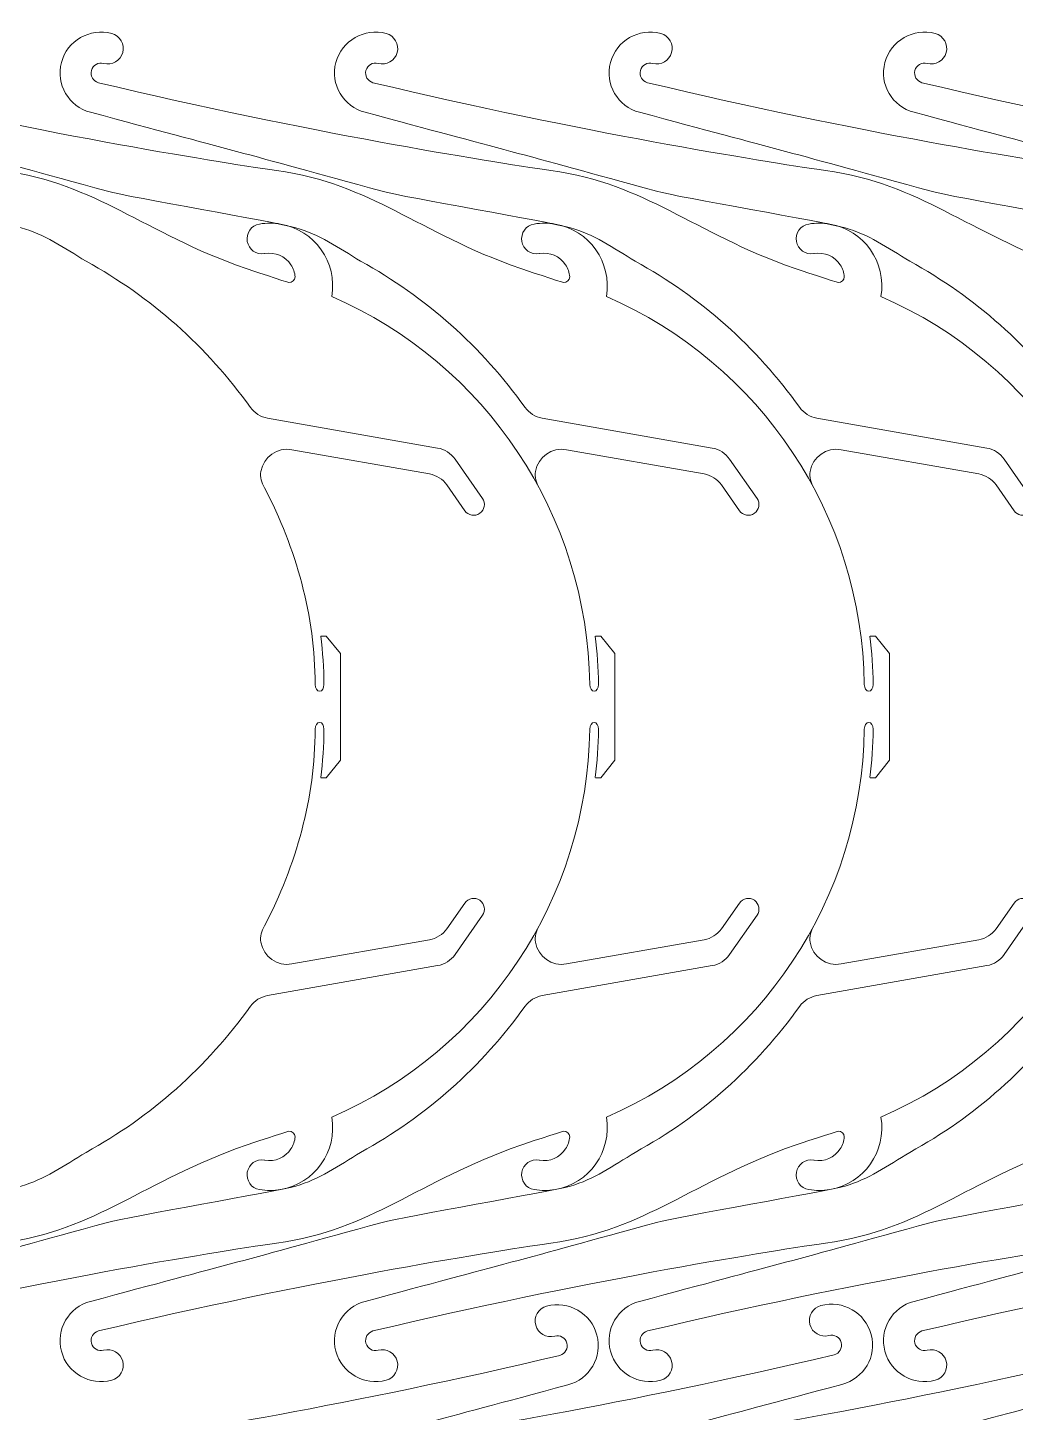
# Model space of a CAD drawing. Header units: inches. Extents: x 1.5 to 23.9, y -19.5 to -0.2.
# Drawn here: x 5.46 to 12.7, y -10.37 to -0.21 of the extents above; entities that cross this region are included whole.
import ezdxf

# ---------------------------------------------------------------- set-up
doc = ezdxf.new("R2010")
doc.units = ezdxf.units.IN
doc.header["$MEASUREMENT"] = 0
doc.layers.add('Layer 1', color=7, linetype='Continuous')

# ---------------------------------------------------------------- blocks, each defined once
blk = doc.blocks.new('block 5')
at = {"layer": 'Layer 1', "color": 7, "lineweight": 5, "true_color": 0xffffff}
for points in [[(7.645, -4.676), (7.606, -4.676)], [(7.749, -4.804), (7.645, -4.676)], [(7.749, -5.196), (7.749, -4.804)]]:
    blk.add_lwpolyline(points, dxfattribs=at)
blk.add_open_spline([(7.629, -5.031), (7.628, -4.911), (7.619, -4.793), (7.605, -4.676)], degree=3, dxfattribs=at)
blk.add_open_spline([(7.564, -5.032), (7.565, -5.059), (7.579, -5.081), (7.597, -5.081), (7.615, -5.081), (7.629, -5.059), (7.629, -5.031)], degree=3, knots=[0, 0, 0, 0, 1, 1, 1, 2, 2, 2, 2], dxfattribs=at)
blk = doc.blocks.new('block 3')
at = {"layer": 'Layer 1'}
blk.add_blockref('block 5', (0, 0), dxfattribs=at)
blk = doc.blocks.new('block 11')
at = {"layer": 'Layer 1', "color": 7, "lineweight": 5, "true_color": 0xffffff}
for points in [[(7.215, -3.077), (8.462, -3.297)], [(8.403, -3.487), (7.394, -3.309)], [(8.59, -3.378), (8.791, -3.666)], [(8.662, -3.757), (8.53, -3.568)], [(7.645, -4.676), (7.606, -4.676)], [(7.75, -4.804), (7.645, -4.676)], [(9.659, -4.676), (9.62, -4.676)], [(9.763, -4.804), (9.659, -4.676)], [(7.75, -5.196), (7.75, -4.804)], [(9.763, -5.196), (9.763, -4.804)]]:
    blk.add_lwpolyline(points, dxfattribs=at)
for points, knots in [([(1.985, -0.476), (1.946, -0.465), (1.906, -0.488), (1.895, -0.527), (1.885, -0.566), (1.908, -0.606), (1.947, -0.617), (3.48, -0.982), (4.787, -1.192), (5.266, -1.261), (5.979, -1.364), (6.285, -1.709), (7.058, -1.981)], [0, 0, 0, 0, 1, 1, 1, 2, 2, 2, 3, 3, 3, 4, 4, 4, 4]), ([(7.09, -2.999), (6.772, -2.555), (6.36, -2.188), (5.884, -1.927), (5.721, -1.827), (5.576, -1.727), (5.409, -1.681), (5.248, -1.636), (4.188, -1.458), (4.027, -1.413), (3.024, -1.136), (2.894, -1.104), (1.889, -0.834)], [0, 0, 0, 0, 1, 1, 1, 2, 2, 2, 3, 3, 3, 4, 4, 4, 4]), ([(7.156, -1.654), (7.096, -1.664), (7.056, -1.721), (7.066, -1.781), (7.076, -1.841), (7.133, -1.881), (7.193, -1.871), (7.194, -1.871), (7.195, -1.871), (7.195, -1.871)], [0, 0, 0, 0, 1, 1, 1, 2, 2, 2, 3, 3, 3, 3]), ([(7.686, -2.185), (7.729, -1.935), (7.561, -1.698), (7.311, -1.654), (7.26, -1.645), (7.208, -1.645), (7.156, -1.654)], [0, 0, 0, 0, 1, 1, 1, 2, 2, 2, 2]), ([(7.417, -2.041), (7.415, -2.01), (7.405, -1.98), (7.387, -1.953), (7.346, -1.889), (7.27, -1.857), (7.195, -1.871)], [0, 0, 0, 0, 1, 1, 1, 2, 2, 2, 2]), ([(7.394, -3.309), (7.287, -3.29), (7.185, -3.361), (7.166, -3.469), (7.158, -3.51), (7.173, -3.55), (7.192, -3.588)], [0, 0, 0, 0, 1, 1, 1, 2, 2, 2, 2]), ([(8.662, -3.757), (8.687, -3.792), (8.736, -3.801), (8.772, -3.776), (8.807, -3.751), (8.816, -3.702), (8.791, -3.666)], [0, 0, 0, 0, 1, 1, 1, 2, 2, 2, 2]), ([(7.564, -5.032), (7.565, -5.059), (7.579, -5.081), (7.597, -5.081), (7.615, -5.081), (7.629, -5.059), (7.629, -5.031)], [0, 0, 0, 0, 1, 1, 1, 2, 2, 2, 2]), ([(9.578, -5.032), (9.578, -5.059), (9.593, -5.081), (9.611, -5.081), (9.629, -5.081), (9.643, -5.059), (9.643, -5.031)], [0, 0, 0, 0, 1, 1, 1, 2, 2, 2, 2])]:
    blk.add_open_spline(points, degree=3, knots=knots, dxfattribs=at)
for points in [[(7.371, -2.083), (7.367, -2.082), (7.062, -1.983), (7.058, -1.981)], [(7.417, -2.041), (7.417, -2.064), (7.396, -2.083), (7.371, -2.083)], [(9.578, -5.031), (9.562, -3.793), (8.821, -2.679), (7.686, -2.185)], [(7.09, -2.999), (7.12, -3.04), (7.165, -3.069), (7.215, -3.077)], [(8.59, -3.378), (8.56, -3.336), (8.514, -3.306), (8.462, -3.297)], [(8.53, -3.568), (8.5, -3.525), (8.454, -3.496), (8.403, -3.487)], [(7.564, -5.031), (7.564, -4.529), (7.426, -4.034), (7.192, -3.588)], [(7.629, -5.031), (7.628, -4.911), (7.619, -4.793), (7.605, -4.676)], [(9.643, -5.031), (9.641, -4.911), (9.633, -4.793), (9.618, -4.676)]]:
    blk.add_open_spline(points, degree=3, dxfattribs=at)
blk = doc.blocks.new('block 9')
at = {"layer": 'Layer 1'}
blk.add_blockref('block 11', (0, 0), dxfattribs=at)
blk = doc.blocks.new('block 17')
at = {"layer": 'Layer 1', "color": 7, "lineweight": 5, "true_color": 0xffffff}
for points in [[(7.749, -5.196), (7.749, -5.587)], [(7.749, -5.587), (7.645, -5.716)], [(7.645, -5.716), (7.606, -5.716)]]:
    blk.add_lwpolyline(points, dxfattribs=at)
blk.add_open_spline([(7.564, -5.359), (7.565, -5.332), (7.579, -5.31), (7.597, -5.31), (7.615, -5.31), (7.629, -5.333), (7.629, -5.36)], degree=3, knots=[0, 0, 0, 0, 1, 1, 1, 2, 2, 2, 2], dxfattribs=at)
blk.add_open_spline([(7.629, -5.36), (7.628, -5.48), (7.619, -5.599), (7.605, -5.715)], degree=3, dxfattribs=at)
blk = doc.blocks.new('block 15')
at = {"layer": 'Layer 1'}
blk.add_blockref('block 17', (0, 0), dxfattribs=at)
blk = doc.blocks.new('block 23')
at = {"layer": 'Layer 1', "color": 7, "lineweight": 5, "true_color": 0xffffff}
for points in [[(7.75, -5.196), (7.75, -5.587)], [(9.763, -5.196), (9.763, -5.587)], [(7.75, -5.587), (7.645, -5.716)], [(9.763, -5.587), (9.659, -5.716)], [(7.645, -5.716), (7.606, -5.716)], [(9.659, -5.716), (9.62, -5.716)], [(8.662, -6.635), (8.53, -6.824)], [(8.59, -7.013), (8.791, -6.725)], [(8.403, -6.905), (7.394, -7.082)], [(7.215, -7.314), (8.462, -7.094)]]:
    blk.add_lwpolyline(points, dxfattribs=at)
for points in [[(7.564, -5.36), (7.564, -5.862), (7.426, -6.357), (7.192, -6.803)], [(7.629, -5.36), (7.628, -5.48), (7.619, -5.599), (7.605, -5.715)], [(9.578, -5.36), (9.562, -6.598), (8.821, -7.712), (7.686, -8.206)], [(9.643, -5.36), (9.641, -5.48), (9.633, -5.599), (9.618, -5.715)], [(8.53, -6.824), (8.5, -6.866), (8.454, -6.895), (8.403, -6.905)], [(8.59, -7.013), (8.56, -7.056), (8.514, -7.085), (8.462, -7.094)], [(7.09, -7.392), (7.12, -7.351), (7.165, -7.323), (7.215, -7.314)], [(7.371, -8.308), (7.367, -8.31), (7.062, -8.409), (7.058, -8.41)], [(7.417, -8.35), (7.417, -8.327), (7.396, -8.308), (7.371, -8.308)]]:
    blk.add_open_spline(points, degree=3, dxfattribs=at)
for points, knots in [([(7.564, -5.359), (7.565, -5.332), (7.579, -5.31), (7.597, -5.31), (7.615, -5.31), (7.629, -5.333), (7.629, -5.36)], [0, 0, 0, 0, 1, 1, 1, 2, 2, 2, 2]), ([(9.578, -5.359), (9.578, -5.332), (9.593, -5.31), (9.611, -5.31), (9.629, -5.31), (9.643, -5.333), (9.643, -5.36)], [0, 0, 0, 0, 1, 1, 1, 2, 2, 2, 2]), ([(8.662, -6.635), (8.687, -6.599), (8.736, -6.59), (8.772, -6.615), (8.807, -6.64), (8.816, -6.689), (8.791, -6.725)], [0, 0, 0, 0, 1, 1, 1, 2, 2, 2, 2]), ([(7.394, -7.082), (7.287, -7.101), (7.185, -7.03), (7.166, -6.923), (7.158, -6.881), (7.173, -6.841), (7.192, -6.803)], [0, 0, 0, 0, 1, 1, 1, 2, 2, 2, 2]), ([(7.09, -7.392), (6.772, -7.837), (6.36, -8.203), (5.884, -8.464), (5.721, -8.564), (5.576, -8.664), (5.409, -8.711), (5.248, -8.755), (4.188, -8.934), (4.027, -8.978), (3.024, -9.255), (2.894, -9.288), (1.889, -9.557)], [0, 0, 0, 0, 1, 1, 1, 2, 2, 2, 3, 3, 3, 4, 4, 4, 4]), ([(7.686, -8.206), (7.729, -8.456), (7.561, -8.694), (7.311, -8.737), (7.26, -8.746), (7.208, -8.746), (7.156, -8.737)], [0, 0, 0, 0, 1, 1, 1, 2, 2, 2, 2]), ([(1.985, -9.915), (1.946, -9.926), (1.906, -9.903), (1.895, -9.864), (1.885, -9.825), (1.908, -9.785), (1.947, -9.774), (3.48, -9.41), (4.787, -9.199), (5.266, -9.13), (5.979, -9.027), (6.285, -8.683), (7.058, -8.41)], [0, 0, 0, 0, 1, 1, 1, 2, 2, 2, 3, 3, 3, 4, 4, 4, 4]), ([(7.417, -8.35), (7.415, -8.381), (7.405, -8.411), (7.387, -8.439), (7.346, -8.502), (7.27, -8.535), (7.195, -8.52)], [0, 0, 0, 0, 1, 1, 1, 2, 2, 2, 2]), ([(7.156, -8.737), (7.096, -8.727), (7.056, -8.67), (7.066, -8.61), (7.076, -8.55), (7.133, -8.51), (7.193, -8.52), (7.194, -8.52), (7.195, -8.52), (7.195, -8.52)], [0, 0, 0, 0, 1, 1, 1, 2, 2, 2, 3, 3, 3, 3])]:
    blk.add_open_spline(points, degree=3, knots=knots, dxfattribs=at)
blk = doc.blocks.new('block 21')
at = {"layer": 'Layer 1'}
blk.add_blockref('block 23', (0, 0), dxfattribs=at)
blk = doc.blocks.new('block 2')
at = {"layer": 'Layer 1'}
for name in ['block 9', 'block 3', 'block 21', 'block 15']:
    blk.add_blockref(name, (0, 0), dxfattribs=at)
blk = doc.blocks.new('block 50')
at = {"layer": 'Layer 1', "color": 7, "lineweight": 5, "true_color": 0xffffff}
for points, knots in [([(12.112, -0.256), (11.951, -0.213), (11.786, -0.309), (11.743, -0.469), (11.7, -0.629), (11.796, -0.791), (11.957, -0.834)], [0, 0, 0, 0, 1, 1, 1, 2, 2, 2, 2]), ([(12.053, -0.476), (12.114, -0.492), (12.176, -0.456), (12.193, -0.395), (12.209, -0.335), (12.173, -0.273), (12.112, -0.256)], [0, 0, 0, 0, 1, 1, 1, 2, 2, 2, 2]), ([(12.053, -0.476), (12.014, -0.465), (11.974, -0.488), (11.963, -0.527), (11.953, -0.566), (11.976, -0.606), (12.015, -0.617), (13.548, -0.982), (14.855, -1.192), (15.334, -1.261), (16.047, -1.364), (16.353, -1.709), (17.126, -1.981)], [0, 0, 0, 0, 1, 1, 1, 2, 2, 2, 3, 3, 3, 4, 4, 4, 4]), ([(17.158, -2.999), (16.84, -2.555), (16.428, -2.188), (15.952, -1.927), (15.789, -1.827), (15.644, -1.727), (15.477, -1.681), (15.316, -1.636), (14.256, -1.458), (14.095, -1.413), (13.092, -1.136), (12.962, -1.104), (11.957, -0.834)], [0, 0, 0, 0, 1, 1, 1, 2, 2, 2, 3, 3, 3, 4, 4, 4, 4])]:
    blk.add_open_spline(points, degree=3, knots=knots, dxfattribs=at)
blk = doc.blocks.new('block 48')
at = {"layer": 'Layer 1'}
blk.add_blockref('block 50', (0, 0), dxfattribs=at)
blk = doc.blocks.new('block 56')
at = {"layer": 'Layer 1', "color": 7, "lineweight": 5, "true_color": 0xffffff}
for points, knots in [([(17.158, -7.392), (16.84, -7.837), (16.428, -8.203), (15.952, -8.464), (15.789, -8.564), (15.644, -8.664), (15.477, -8.711), (15.316, -8.755), (14.256, -8.934), (14.095, -8.978), (13.092, -9.255), (12.962, -9.288), (11.957, -9.557)], [0, 0, 0, 0, 1, 1, 1, 2, 2, 2, 3, 3, 3, 4, 4, 4, 4]), ([(12.053, -9.915), (12.014, -9.926), (11.974, -9.903), (11.963, -9.864), (11.953, -9.825), (11.976, -9.785), (12.015, -9.774), (13.548, -9.41), (14.855, -9.199), (15.334, -9.13), (16.047, -9.027), (16.353, -8.683), (17.126, -8.41)], [0, 0, 0, 0, 1, 1, 1, 2, 2, 2, 3, 3, 3, 4, 4, 4, 4]), ([(12.112, -10.135), (11.951, -10.178), (11.786, -10.083), (11.743, -9.923), (11.7, -9.762), (11.796, -9.6), (11.957, -9.557)], [0, 0, 0, 0, 1, 1, 1, 2, 2, 2, 2]), ([(12.053, -9.915), (12.114, -9.899), (12.176, -9.935), (12.193, -9.996), (12.209, -10.056), (12.173, -10.119), (12.112, -10.135)], [0, 0, 0, 0, 1, 1, 1, 2, 2, 2, 2])]:
    blk.add_open_spline(points, degree=3, knots=knots, dxfattribs=at)
blk = doc.blocks.new('block 54')
at = {"layer": 'Layer 1'}
blk.add_blockref('block 56', (0, 0), dxfattribs=at)
blk = doc.blocks.new('block 47')
at = {"layer": 'Layer 1'}
for name in ['block 48', 'block 54']:
    blk.add_blockref(name, (0, 0), dxfattribs=at)
blk = doc.blocks.new('block 60')
at = {"layer": 'Layer 1', "color": 7, "lineweight": 5, "true_color": 0xffffff}
for points, knots in [([(10.099, -0.256), (9.938, -0.213), (9.773, -0.309), (9.73, -0.469), (9.687, -0.629), (9.783, -0.791), (9.944, -0.834)], [0, 0, 0, 0, 1, 1, 1, 2, 2, 2, 2]), ([(10.04, -0.476), (10.101, -0.492), (10.163, -0.456), (10.179, -0.395), (10.196, -0.335), (10.16, -0.273), (10.099, -0.256)], [0, 0, 0, 0, 1, 1, 1, 2, 2, 2, 2]), ([(10.04, -0.476), (10.001, -0.465), (9.96, -0.488), (9.95, -0.527), (9.939, -0.566), (9.963, -0.606), (10.002, -0.617), (11.535, -0.982), (12.842, -1.192), (13.321, -1.261), (14.034, -1.364), (14.34, -1.709), (15.113, -1.981)], [0, 0, 0, 0, 1, 1, 1, 2, 2, 2, 3, 3, 3, 4, 4, 4, 4]), ([(15.145, -2.999), (14.827, -2.555), (14.415, -2.188), (13.939, -1.927), (13.776, -1.827), (13.63, -1.727), (13.464, -1.681), (13.303, -1.636), (12.243, -1.458), (12.082, -1.413), (11.079, -1.136), (10.949, -1.104), (9.944, -0.834)], [0, 0, 0, 0, 1, 1, 1, 2, 2, 2, 3, 3, 3, 4, 4, 4, 4])]:
    blk.add_open_spline(points, degree=3, knots=knots, dxfattribs=at)
blk = doc.blocks.new('block 58')
at = {"layer": 'Layer 1'}
blk.add_blockref('block 60', (0, 0), dxfattribs=at)
blk = doc.blocks.new('block 66')
at = {"layer": 'Layer 1', "color": 7, "lineweight": 5, "true_color": 0xffffff}
for points, knots in [([(15.145, -7.392), (14.827, -7.837), (14.415, -8.203), (13.939, -8.464), (13.776, -8.564), (13.63, -8.664), (13.464, -8.711), (13.303, -8.755), (12.243, -8.934), (12.082, -8.978), (11.079, -9.255), (10.949, -9.288), (9.944, -9.557)], [0, 0, 0, 0, 1, 1, 1, 2, 2, 2, 3, 3, 3, 4, 4, 4, 4]), ([(10.04, -9.915), (10.001, -9.926), (9.96, -9.903), (9.95, -9.864), (9.939, -9.825), (9.963, -9.785), (10.002, -9.774), (11.535, -9.41), (12.842, -9.199), (13.321, -9.13), (14.034, -9.027), (14.34, -8.683), (15.113, -8.41)], [0, 0, 0, 0, 1, 1, 1, 2, 2, 2, 3, 3, 3, 4, 4, 4, 4]), ([(10.099, -10.135), (9.938, -10.178), (9.773, -10.083), (9.73, -9.923), (9.687, -9.762), (9.783, -9.6), (9.944, -9.557)], [0, 0, 0, 0, 1, 1, 1, 2, 2, 2, 2]), ([(10.04, -9.915), (10.101, -9.899), (10.163, -9.935), (10.179, -9.996), (10.196, -10.056), (10.16, -10.119), (10.099, -10.135)], [0, 0, 0, 0, 1, 1, 1, 2, 2, 2, 2])]:
    blk.add_open_spline(points, degree=3, knots=knots, dxfattribs=at)
blk = doc.blocks.new('block 64')
at = {"layer": 'Layer 1'}
blk.add_blockref('block 66', (0, 0), dxfattribs=at)
blk = doc.blocks.new('block 57')
at = {"layer": 'Layer 1'}
for name in ['block 58', 'block 64']:
    blk.add_blockref(name, (0, 0), dxfattribs=at)
blk = doc.blocks.new('block 70')
at = {"layer": 'Layer 1', "color": 7, "lineweight": 5, "true_color": 0xffffff}
for points, knots in [([(8.086, -0.256), (7.925, -0.213), (7.759, -0.309), (7.716, -0.469), (7.673, -0.629), (7.77, -0.791), (7.931, -0.834)], [0, 0, 0, 0, 1, 1, 1, 2, 2, 2, 2]), ([(8.027, -0.476), (8.087, -0.492), (8.15, -0.456), (8.166, -0.395), (8.182, -0.335), (8.146, -0.273), (8.086, -0.256)], [0, 0, 0, 0, 1, 1, 1, 2, 2, 2, 2]), ([(8.027, -0.476), (7.987, -0.465), (7.947, -0.488), (7.937, -0.527), (7.926, -0.566), (7.949, -0.606), (7.988, -0.617), (9.522, -0.982), (10.828, -1.192), (11.307, -1.261), (12.021, -1.364), (12.326, -1.709), (13.099, -1.981)], [0, 0, 0, 0, 1, 1, 1, 2, 2, 2, 3, 3, 3, 4, 4, 4, 4]), ([(13.131, -2.999), (12.814, -2.555), (12.402, -2.188), (11.926, -1.927), (11.763, -1.827), (11.617, -1.727), (11.451, -1.681), (11.289, -1.636), (10.23, -1.458), (10.068, -1.413), (9.065, -1.136), (8.936, -1.104), (7.931, -0.834)], [0, 0, 0, 0, 1, 1, 1, 2, 2, 2, 3, 3, 3, 4, 4, 4, 4])]:
    blk.add_open_spline(points, degree=3, knots=knots, dxfattribs=at)
blk = doc.blocks.new('block 68')
at = {"layer": 'Layer 1'}
blk.add_blockref('block 70', (0, 0), dxfattribs=at)
blk = doc.blocks.new('block 76')
at = {"layer": 'Layer 1', "color": 7, "lineweight": 5, "true_color": 0xffffff}
for points, knots in [([(13.131, -7.392), (12.814, -7.837), (12.402, -8.203), (11.926, -8.464), (11.763, -8.564), (11.617, -8.664), (11.451, -8.711), (11.289, -8.755), (10.23, -8.934), (10.068, -8.978), (9.065, -9.255), (8.936, -9.288), (7.931, -9.557)], [0, 0, 0, 0, 1, 1, 1, 2, 2, 2, 3, 3, 3, 4, 4, 4, 4]), ([(8.027, -9.915), (7.987, -9.926), (7.947, -9.903), (7.937, -9.864), (7.926, -9.825), (7.949, -9.785), (7.988, -9.774), (9.522, -9.41), (10.828, -9.199), (11.307, -9.13), (12.021, -9.027), (12.326, -8.683), (13.099, -8.41)], [0, 0, 0, 0, 1, 1, 1, 2, 2, 2, 3, 3, 3, 4, 4, 4, 4]), ([(8.086, -10.135), (7.925, -10.178), (7.759, -10.083), (7.716, -9.923), (7.673, -9.762), (7.77, -9.6), (7.931, -9.557)], [0, 0, 0, 0, 1, 1, 1, 2, 2, 2, 2]), ([(8.027, -9.915), (8.087, -9.899), (8.15, -9.935), (8.166, -9.996), (8.182, -10.056), (8.146, -10.119), (8.086, -10.135)], [0, 0, 0, 0, 1, 1, 1, 2, 2, 2, 2])]:
    blk.add_open_spline(points, degree=3, knots=knots, dxfattribs=at)
blk = doc.blocks.new('block 74')
at = {"layer": 'Layer 1'}
blk.add_blockref('block 76', (0, 0), dxfattribs=at)
blk = doc.blocks.new('block 67')
at = {"layer": 'Layer 1'}
for name in ['block 68', 'block 74']:
    blk.add_blockref(name, (0, 0), dxfattribs=at)
blk = doc.blocks.new('block 80')
at = {"layer": 'Layer 1', "color": 7, "lineweight": 5, "true_color": 0xffffff}
for points in [[(11.243, -3.077), (12.491, -3.297)], [(12.431, -3.487), (11.422, -3.309)], [(12.618, -3.378), (12.819, -3.666)], [(12.69, -3.757), (12.558, -3.568)]]:
    blk.add_lwpolyline(points, dxfattribs=at)
for points, knots in [([(6.072, -0.256), (5.911, -0.213), (5.746, -0.309), (5.703, -0.469), (5.66, -0.629), (5.757, -0.791), (5.917, -0.834)], [0, 0, 0, 0, 1, 1, 1, 2, 2, 2, 2]), ([(6.013, -0.476), (6.074, -0.492), (6.137, -0.456), (6.153, -0.395), (6.169, -0.335), (6.133, -0.273), (6.072, -0.256)], [0, 0, 0, 0, 1, 1, 1, 2, 2, 2, 2]), ([(6.013, -0.476), (5.974, -0.465), (5.934, -0.488), (5.923, -0.527), (5.913, -0.566), (5.936, -0.606), (5.975, -0.617), (7.509, -0.982), (8.815, -1.192), (9.294, -1.261), (10.007, -1.364), (10.313, -1.709), (11.086, -1.981)], [0, 0, 0, 0, 1, 1, 1, 2, 2, 2, 3, 3, 3, 4, 4, 4, 4]), ([(11.118, -2.999), (10.8, -2.555), (10.388, -2.188), (9.912, -1.927), (9.749, -1.827), (9.604, -1.727), (9.437, -1.681), (9.276, -1.636), (8.216, -1.458), (8.055, -1.413), (7.052, -1.136), (6.923, -1.104), (5.917, -0.834)], [0, 0, 0, 0, 1, 1, 1, 2, 2, 2, 3, 3, 3, 4, 4, 4, 4]), ([(11.184, -1.654), (11.124, -1.664), (11.084, -1.721), (11.094, -1.781), (11.104, -1.841), (11.161, -1.881), (11.221, -1.871), (11.222, -1.871), (11.223, -1.871), (11.224, -1.871)], [0, 0, 0, 0, 1, 1, 1, 2, 2, 2, 3, 3, 3, 3]), ([(11.714, -2.185), (11.757, -1.935), (11.589, -1.698), (11.339, -1.654), (11.288, -1.645), (11.236, -1.645), (11.184, -1.654)], [0, 0, 0, 0, 1, 1, 1, 2, 2, 2, 2]), ([(11.445, -2.041), (11.443, -2.01), (11.433, -1.98), (11.415, -1.953), (11.374, -1.889), (11.298, -1.857), (11.224, -1.871)], [0, 0, 0, 0, 1, 1, 1, 2, 2, 2, 2]), ([(11.422, -3.309), (11.315, -3.29), (11.213, -3.361), (11.194, -3.469), (11.187, -3.51), (11.201, -3.55), (11.221, -3.588)], [0, 0, 0, 0, 1, 1, 1, 2, 2, 2, 2]), ([(12.69, -3.757), (12.715, -3.792), (12.764, -3.801), (12.8, -3.776), (12.836, -3.751), (12.844, -3.702), (12.819, -3.666)], [0, 0, 0, 0, 1, 1, 1, 2, 2, 2, 2])]:
    blk.add_open_spline(points, degree=3, knots=knots, dxfattribs=at)
for points in [[(11.399, -2.083), (11.395, -2.082), (11.09, -1.983), (11.086, -1.981)], [(11.445, -2.041), (11.445, -2.064), (11.425, -2.083), (11.399, -2.083)], [(13.606, -5.031), (13.59, -3.793), (12.849, -2.679), (11.714, -2.185)], [(11.118, -2.999), (11.148, -3.04), (11.193, -3.069), (11.243, -3.077)], [(12.618, -3.378), (12.588, -3.336), (12.542, -3.306), (12.491, -3.297)], [(12.558, -3.568), (12.528, -3.525), (12.483, -3.496), (12.431, -3.487)]]:
    blk.add_open_spline(points, degree=3, dxfattribs=at)
blk = doc.blocks.new('block 78')
at = {"layer": 'Layer 1'}
blk.add_blockref('block 80', (0, 0), dxfattribs=at)
blk = doc.blocks.new('block 86')
at = {"layer": 'Layer 1', "color": 7, "lineweight": 5, "true_color": 0xffffff}
for points in [[(12.69, -6.635), (12.558, -6.824)], [(12.618, -7.013), (12.819, -6.725)], [(12.431, -6.905), (11.422, -7.082)], [(11.243, -7.314), (12.491, -7.094)]]:
    blk.add_lwpolyline(points, dxfattribs=at)
for points in [[(13.606, -5.36), (13.59, -6.598), (12.849, -7.712), (11.714, -8.206)], [(12.558, -6.824), (12.528, -6.866), (12.483, -6.895), (12.431, -6.905)], [(12.618, -7.013), (12.588, -7.056), (12.542, -7.085), (12.491, -7.094)], [(11.118, -7.392), (11.148, -7.351), (11.193, -7.323), (11.243, -7.314)], [(11.399, -8.308), (11.395, -8.31), (11.09, -8.409), (11.086, -8.41)], [(11.445, -8.35), (11.445, -8.327), (11.425, -8.308), (11.399, -8.308)]]:
    blk.add_open_spline(points, degree=3, dxfattribs=at)
for points, knots in [([(12.69, -6.635), (12.715, -6.599), (12.764, -6.59), (12.8, -6.615), (12.836, -6.64), (12.844, -6.689), (12.819, -6.725)], [0, 0, 0, 0, 1, 1, 1, 2, 2, 2, 2]), ([(11.422, -7.082), (11.315, -7.101), (11.213, -7.03), (11.194, -6.923), (11.187, -6.881), (11.201, -6.841), (11.221, -6.803)], [0, 0, 0, 0, 1, 1, 1, 2, 2, 2, 2]), ([(11.118, -7.392), (10.8, -7.837), (10.388, -8.203), (9.912, -8.464), (9.749, -8.564), (9.604, -8.664), (9.437, -8.711), (9.276, -8.755), (8.216, -8.934), (8.055, -8.978), (7.052, -9.255), (6.923, -9.288), (5.917, -9.557)], [0, 0, 0, 0, 1, 1, 1, 2, 2, 2, 3, 3, 3, 4, 4, 4, 4]), ([(11.714, -8.206), (11.757, -8.456), (11.589, -8.694), (11.339, -8.737), (11.288, -8.746), (11.236, -8.746), (11.184, -8.737)], [0, 0, 0, 0, 1, 1, 1, 2, 2, 2, 2]), ([(6.013, -9.915), (5.974, -9.926), (5.934, -9.903), (5.923, -9.864), (5.913, -9.825), (5.936, -9.785), (5.975, -9.774), (7.509, -9.41), (8.815, -9.199), (9.294, -9.13), (10.007, -9.027), (10.313, -8.683), (11.086, -8.41)], [0, 0, 0, 0, 1, 1, 1, 2, 2, 2, 3, 3, 3, 4, 4, 4, 4]), ([(11.445, -8.35), (11.443, -8.381), (11.433, -8.411), (11.415, -8.439), (11.374, -8.502), (11.298, -8.535), (11.224, -8.52)], [0, 0, 0, 0, 1, 1, 1, 2, 2, 2, 2]), ([(11.184, -8.737), (11.124, -8.727), (11.084, -8.67), (11.094, -8.61), (11.104, -8.55), (11.161, -8.51), (11.221, -8.52), (11.222, -8.52), (11.223, -8.52), (11.224, -8.52)], [0, 0, 0, 0, 1, 1, 1, 2, 2, 2, 3, 3, 3, 3]), ([(6.072, -10.135), (5.911, -10.178), (5.746, -10.083), (5.703, -9.923), (5.66, -9.762), (5.757, -9.6), (5.917, -9.557)], [0, 0, 0, 0, 1, 1, 1, 2, 2, 2, 2]), ([(6.013, -9.915), (6.074, -9.899), (6.137, -9.935), (6.153, -9.996), (6.169, -10.056), (6.133, -10.119), (6.072, -10.135)], [0, 0, 0, 0, 1, 1, 1, 2, 2, 2, 2])]:
    blk.add_open_spline(points, degree=3, knots=knots, dxfattribs=at)
blk = doc.blocks.new('block 84')
at = {"layer": 'Layer 1'}
blk.add_blockref('block 86', (0, 0), dxfattribs=at)
blk = doc.blocks.new('block 77')
at = {"layer": 'Layer 1'}
for name in ['block 78', 'block 84']:
    blk.add_blockref(name, (0, 0), dxfattribs=at)
blk = doc.blocks.new('block 90')
at = {"layer": 'Layer 1', "color": 7, "lineweight": 5, "true_color": 0xffffff}
for points in [[(9.229, -3.077), (10.477, -3.297)], [(10.417, -3.487), (9.408, -3.309)], [(10.604, -3.378), (10.805, -3.666)], [(10.676, -3.757), (10.544, -3.568)], [(11.673, -4.676), (11.634, -4.676)], [(11.777, -4.804), (11.673, -4.676)], [(11.777, -5.196), (11.777, -4.804)]]:
    blk.add_lwpolyline(points, dxfattribs=at)
for points, knots in [([(3.999, -0.476), (3.96, -0.465), (3.92, -0.488), (3.909, -0.527), (3.899, -0.566), (3.922, -0.606), (3.961, -0.617), (5.494, -0.982), (6.801, -1.192), (7.28, -1.261), (7.993, -1.364), (8.299, -1.709), (9.072, -1.981)], [0, 0, 0, 0, 1, 1, 1, 2, 2, 2, 3, 3, 3, 4, 4, 4, 4]), ([(9.104, -2.999), (8.786, -2.555), (8.374, -2.188), (7.898, -1.927), (7.735, -1.827), (7.59, -1.727), (7.423, -1.681), (7.262, -1.636), (6.202, -1.458), (6.041, -1.413), (5.038, -1.136), (4.908, -1.104), (3.903, -0.834)], [0, 0, 0, 0, 1, 1, 1, 2, 2, 2, 3, 3, 3, 4, 4, 4, 4]), ([(9.17, -1.654), (9.11, -1.664), (9.07, -1.721), (9.08, -1.781), (9.09, -1.841), (9.147, -1.881), (9.207, -1.871), (9.208, -1.871), (9.209, -1.871), (9.209, -1.871)], [0, 0, 0, 0, 1, 1, 1, 2, 2, 2, 3, 3, 3, 3]), ([(9.7, -2.185), (9.743, -1.935), (9.575, -1.698), (9.325, -1.654), (9.274, -1.645), (9.222, -1.645), (9.17, -1.654)], [0, 0, 0, 0, 1, 1, 1, 2, 2, 2, 2]), ([(9.431, -2.041), (9.429, -2.01), (9.419, -1.98), (9.401, -1.953), (9.36, -1.889), (9.284, -1.857), (9.209, -1.871)], [0, 0, 0, 0, 1, 1, 1, 2, 2, 2, 2]), ([(9.408, -3.309), (9.301, -3.29), (9.199, -3.361), (9.18, -3.469), (9.172, -3.51), (9.187, -3.55), (9.207, -3.588)], [0, 0, 0, 0, 1, 1, 1, 2, 2, 2, 2]), ([(10.676, -3.757), (10.701, -3.792), (10.75, -3.801), (10.786, -3.776), (10.821, -3.751), (10.83, -3.702), (10.805, -3.666)], [0, 0, 0, 0, 1, 1, 1, 2, 2, 2, 2]), ([(11.592, -5.032), (11.592, -5.059), (11.607, -5.081), (11.625, -5.081), (11.643, -5.081), (11.657, -5.059), (11.657, -5.031)], [0, 0, 0, 0, 1, 1, 1, 2, 2, 2, 2])]:
    blk.add_open_spline(points, degree=3, knots=knots, dxfattribs=at)
for points in [[(9.385, -2.083), (9.381, -2.082), (9.076, -1.983), (9.072, -1.981)], [(9.431, -2.041), (9.431, -2.064), (9.41, -2.083), (9.385, -2.083)], [(11.592, -5.031), (11.576, -3.793), (10.835, -2.679), (9.7, -2.185)], [(9.104, -2.999), (9.134, -3.04), (9.179, -3.069), (9.229, -3.077)], [(10.604, -3.378), (10.574, -3.336), (10.528, -3.306), (10.477, -3.297)], [(10.544, -3.568), (10.514, -3.525), (10.468, -3.496), (10.417, -3.487)], [(11.657, -5.031), (11.656, -4.911), (11.647, -4.793), (11.632, -4.676)]]:
    blk.add_open_spline(points, degree=3, dxfattribs=at)
blk = doc.blocks.new('block 88')
at = {"layer": 'Layer 1'}
blk.add_blockref('block 90', (0, 0), dxfattribs=at)
blk = doc.blocks.new('block 96')
at = {"layer": 'Layer 1', "color": 7, "lineweight": 5, "true_color": 0xffffff}
for points in [[(11.777, -5.196), (11.777, -5.587)], [(11.777, -5.587), (11.673, -5.716)], [(11.673, -5.716), (11.634, -5.716)], [(10.676, -6.635), (10.544, -6.824)], [(10.604, -7.013), (10.805, -6.725)], [(10.417, -6.905), (9.408, -7.082)], [(9.229, -7.314), (10.477, -7.094)]]:
    blk.add_lwpolyline(points, dxfattribs=at)
for points in [[(11.592, -5.36), (11.576, -6.598), (10.835, -7.712), (9.7, -8.206)], [(11.657, -5.36), (11.656, -5.48), (11.647, -5.599), (11.632, -5.715)], [(10.544, -6.824), (10.514, -6.866), (10.468, -6.895), (10.417, -6.905)], [(10.604, -7.013), (10.574, -7.056), (10.528, -7.085), (10.477, -7.094)], [(9.104, -7.392), (9.134, -7.351), (9.179, -7.323), (9.229, -7.314)], [(9.385, -8.308), (9.381, -8.31), (9.076, -8.409), (9.072, -8.41)], [(9.431, -8.35), (9.431, -8.327), (9.41, -8.308), (9.385, -8.308)]]:
    blk.add_open_spline(points, degree=3, dxfattribs=at)
for points, knots in [([(11.592, -5.359), (11.592, -5.332), (11.607, -5.31), (11.625, -5.31), (11.643, -5.31), (11.657, -5.333), (11.657, -5.36)], [0, 0, 0, 0, 1, 1, 1, 2, 2, 2, 2]), ([(10.676, -6.635), (10.701, -6.599), (10.75, -6.59), (10.786, -6.615), (10.821, -6.64), (10.83, -6.689), (10.805, -6.725)], [0, 0, 0, 0, 1, 1, 1, 2, 2, 2, 2]), ([(9.408, -7.082), (9.301, -7.101), (9.199, -7.03), (9.18, -6.923), (9.172, -6.881), (9.187, -6.841), (9.207, -6.803)], [0, 0, 0, 0, 1, 1, 1, 2, 2, 2, 2]), ([(9.104, -7.392), (8.786, -7.837), (8.374, -8.203), (7.898, -8.464), (7.735, -8.564), (7.59, -8.664), (7.423, -8.711), (7.262, -8.755), (6.202, -8.934), (6.041, -8.978), (5.038, -9.255), (4.908, -9.288), (3.903, -9.557)], [0, 0, 0, 0, 1, 1, 1, 2, 2, 2, 3, 3, 3, 4, 4, 4, 4]), ([(9.7, -8.206), (9.743, -8.456), (9.575, -8.694), (9.325, -8.737), (9.274, -8.746), (9.222, -8.746), (9.17, -8.737)], [0, 0, 0, 0, 1, 1, 1, 2, 2, 2, 2]), ([(3.999, -9.915), (3.96, -9.926), (3.92, -9.903), (3.909, -9.864), (3.899, -9.825), (3.922, -9.785), (3.961, -9.774), (5.494, -9.41), (6.801, -9.199), (7.28, -9.13), (7.993, -9.027), (8.299, -8.683), (9.072, -8.41)], [0, 0, 0, 0, 1, 1, 1, 2, 2, 2, 3, 3, 3, 4, 4, 4, 4]), ([(9.431, -8.35), (9.429, -8.381), (9.419, -8.411), (9.401, -8.439), (9.36, -8.502), (9.284, -8.535), (9.209, -8.52)], [0, 0, 0, 0, 1, 1, 1, 2, 2, 2, 2]), ([(9.17, -8.737), (9.11, -8.727), (9.07, -8.67), (9.08, -8.61), (9.09, -8.55), (9.147, -8.51), (9.207, -8.52), (9.208, -8.52), (9.209, -8.52), (9.209, -8.52)], [0, 0, 0, 0, 1, 1, 1, 2, 2, 2, 3, 3, 3, 3])]:
    blk.add_open_spline(points, degree=3, knots=knots, dxfattribs=at)
blk = doc.blocks.new('block 94')
at = {"layer": 'Layer 1'}
blk.add_blockref('block 96', (0, 0), dxfattribs=at)
blk = doc.blocks.new('block 87')
at = {"layer": 'Layer 1'}
for name in ['block 88', 'block 94']:
    blk.add_blockref(name, (0, 0), dxfattribs=at)
blk = doc.blocks.new('block 131')
at = {"layer": 'Layer 1', "color": 7, "lineweight": 5, "true_color": 0xffffff}
for points, knots in [([(9.321, -9.812), (9.26, -9.828), (9.198, -9.792), (9.182, -9.732), (9.165, -9.671), (9.201, -9.609), (9.262, -9.592)], [0, 0, 0, 0, 1, 1, 1, 2, 2, 2, 2]), ([(9.262, -9.592), (9.423, -9.549), (9.588, -9.645), (9.631, -9.805), (9.674, -9.965), (9.578, -10.127), (9.417, -10.17)], [0, 0, 0, 0, 1, 1, 1, 2, 2, 2, 2]), ([(9.321, -9.812), (9.36, -9.801), (9.401, -9.824), (9.411, -9.863), (9.422, -9.902), (9.398, -9.942), (9.359, -9.953), (7.826, -10.318), (6.519, -10.528), (6.04, -10.597), (5.327, -10.7), (5.021, -11.045), (4.248, -11.317)], [0, 0, 0, 0, 1, 1, 1, 2, 2, 2, 3, 3, 3, 4, 4, 4, 4]), ([(4.216, -12.335), (4.534, -11.891), (4.946, -11.524), (5.422, -11.263), (5.585, -11.163), (5.731, -11.063), (5.897, -11.017), (6.058, -10.972), (7.118, -10.794), (7.279, -10.749), (8.282, -10.472), (8.412, -10.44), (9.417, -10.17)], [0, 0, 0, 0, 1, 1, 1, 2, 2, 2, 3, 3, 3, 4, 4, 4, 4])]:
    blk.add_open_spline(points, degree=3, knots=knots, dxfattribs=at)
blk = doc.blocks.new('block 129')
at = {"layer": 'Layer 1'}
blk.add_blockref('block 131', (0, 0), dxfattribs=at)
blk = doc.blocks.new('block 122')
at = {"layer": 'Layer 1'}
blk.add_blockref('block 129', (0, 0), dxfattribs=at)
blk = doc.blocks.new('block 141')
at = {"layer": 'Layer 1', "color": 7, "lineweight": 5, "true_color": 0xffffff}
for points, knots in [([(11.273, -9.588), (11.434, -9.545), (11.599, -9.64), (11.643, -9.801), (11.686, -9.961), (11.589, -10.123), (11.428, -10.166)], [0, 0, 0, 0, 1, 1, 1, 2, 2, 2, 2]), ([(11.332, -9.808), (11.272, -9.824), (11.209, -9.788), (11.193, -9.727), (11.177, -9.667), (11.213, -9.604), (11.273, -9.588)], [0, 0, 0, 0, 1, 1, 1, 2, 2, 2, 2]), ([(11.332, -9.808), (11.372, -9.797), (11.412, -9.82), (11.422, -9.859), (11.433, -9.898), (11.41, -9.938), (11.37, -9.949), (9.837, -10.314), (8.53, -10.524), (8.051, -10.593), (7.338, -10.696), (7.033, -11.041), (6.26, -11.313)], [0, 0, 0, 0, 1, 1, 1, 2, 2, 2, 3, 3, 3, 4, 4, 4, 4]), ([(6.228, -12.331), (6.545, -11.886), (6.957, -11.52), (7.433, -11.259), (7.596, -11.159), (7.742, -11.059), (7.908, -11.013), (8.069, -10.968), (9.129, -10.79), (9.291, -10.745), (10.294, -10.468), (10.423, -10.436), (11.428, -10.166)], [0, 0, 0, 0, 1, 1, 1, 2, 2, 2, 3, 3, 3, 4, 4, 4, 4])]:
    blk.add_open_spline(points, degree=3, knots=knots, dxfattribs=at)
blk = doc.blocks.new('block 139')
at = {"layer": 'Layer 1'}
blk.add_blockref('block 141', (0, 0), dxfattribs=at)
blk = doc.blocks.new('block 132')
at = {"layer": 'Layer 1'}
blk.add_blockref('block 139', (0, 0), dxfattribs=at)
blk = doc.blocks.new('block 151')
at = {"layer": 'Layer 1', "color": 7, "lineweight": 5, "true_color": 0xffffff}
for points in [[(13.346, -9.808), (13.385, -9.797), (13.425, -9.82), (13.436, -9.859), (13.446, -9.898), (13.423, -9.938), (13.384, -9.949), (11.85, -10.314), (10.544, -10.524), (10.065, -10.593), (9.352, -10.696), (9.046, -11.041), (8.273, -11.313)], [(8.241, -12.331), (8.559, -11.886), (8.971, -11.52), (9.447, -11.259), (9.609, -11.159), (9.755, -11.059), (9.922, -11.013), (10.083, -10.968), (11.143, -10.79), (11.304, -10.745), (12.307, -10.468), (12.436, -10.436), (13.442, -10.166)]]:
    blk.add_open_spline(points, degree=3, knots=[0, 0, 0, 0, 1, 1, 1, 2, 2, 2, 3, 3, 3, 4, 4, 4, 4], dxfattribs=at)
blk = doc.blocks.new('block 149')
at = {"layer": 'Layer 1'}
blk.add_blockref('block 151', (0, 0), dxfattribs=at)
blk = doc.blocks.new('block 142')
at = {"layer": 'Layer 1'}
blk.add_blockref('block 149', (0, 0), dxfattribs=at)
blk = doc.blocks.new('block 161')
at = {"layer": 'Layer 1', "color": 7, "lineweight": 5, "true_color": 0xffffff}
for points in [[(15.359, -9.808), (15.398, -9.797), (15.438, -9.82), (15.449, -9.859), (15.459, -9.898), (15.436, -9.938), (15.397, -9.949), (13.864, -10.314), (12.557, -10.524), (12.078, -10.593), (11.365, -10.696), (11.059, -11.041), (10.286, -11.313)], [(10.254, -12.331), (10.572, -11.886), (10.984, -11.52), (11.46, -11.259), (11.623, -11.159), (11.768, -11.059), (11.935, -11.013), (12.096, -10.968), (13.156, -10.79), (13.317, -10.745), (14.32, -10.468), (14.45, -10.436), (15.455, -10.166)]]:
    blk.add_open_spline(points, degree=3, knots=[0, 0, 0, 0, 1, 1, 1, 2, 2, 2, 3, 3, 3, 4, 4, 4, 4], dxfattribs=at)
blk = doc.blocks.new('block 159')
at = {"layer": 'Layer 1'}
blk.add_blockref('block 161', (0, 0), dxfattribs=at)
blk = doc.blocks.new('block 152')
at = {"layer": 'Layer 1'}
blk.add_blockref('block 159', (0, 0), dxfattribs=at)
blk = doc.blocks.new('block 171')
at = {"layer": 'Layer 1', "color": 7, "lineweight": 5, "true_color": 0xffffff}
for points in [[(17.372, -9.808), (17.411, -9.797), (17.452, -9.82), (17.462, -9.859), (17.473, -9.898), (17.449, -9.938), (17.41, -9.949), (15.877, -10.314), (14.57, -10.524), (14.091, -10.593), (13.378, -10.696), (13.073, -11.041), (12.299, -11.313)], [(12.268, -12.331), (12.585, -11.886), (12.997, -11.52), (13.473, -11.259), (13.636, -11.159), (13.782, -11.059), (13.948, -11.013), (14.109, -10.968), (15.169, -10.79), (15.33, -10.745), (16.333, -10.468), (16.463, -10.436), (17.468, -10.166)]]:
    blk.add_open_spline(points, degree=3, knots=[0, 0, 0, 0, 1, 1, 1, 2, 2, 2, 3, 3, 3, 4, 4, 4, 4], dxfattribs=at)
blk = doc.blocks.new('block 169')
at = {"layer": 'Layer 1'}
blk.add_blockref('block 171', (0, 0), dxfattribs=at)
blk = doc.blocks.new('block 162')
at = {"layer": 'Layer 1'}
blk.add_blockref('block 169', (0, 0), dxfattribs=at)

msp = doc.modelspace()

# ---------------------------------------------------------------- block references
at = {"layer": 'Layer 1'}
for name in ['block 2', 'block 87', 'block 77', 'block 67', 'block 57', 'block 47', 'block 132', 'block 142', 'block 152', 'block 162', 'block 122']:
    msp.add_blockref(name, (0, 0), dxfattribs=at)

doc.saveas('drawing.dxf')
